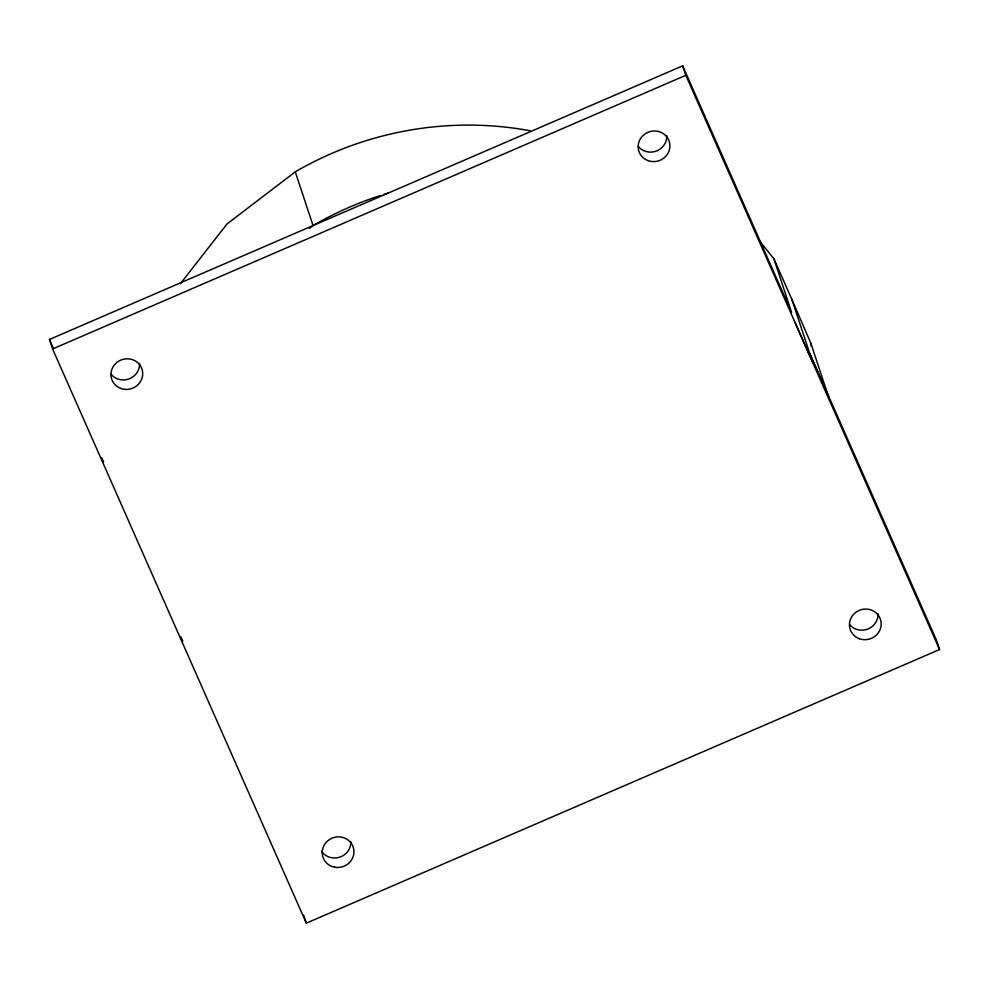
<?xml version="1.0" encoding="UTF-8"?>
<svg xmlns="http://www.w3.org/2000/svg" width="989" height="989" viewBox="0 0 989 989"><rect width="100%" height="100%" fill="white"/><g stroke="black" fill="none" stroke-linecap="round" stroke-linejoin="round"><path stroke-width="1.48" d="M180.27 283.855L227.037 223.971L295.278 171.826A330.623 316.183 -18.3 0 1 530.277 130.795M309.396 228.36L313.056 225.566A330.623 316.183 -18.3 0 1 380.74 195.426M773.855 258.673L791.868 299.42L809.632 353.16L936.41 640.044L939.55 649.538L306.33 923.157L52.59 348.956L49.45 339.462L682.67 65.843L791.633 312.413L773.855 258.673L759.28 240.686M52.59 348.956L685.81 75.325L682.67 65.843M794.773 321.895L812.773 362.642M685.81 75.325L939.55 649.538M49.45 339.462L53.183 347.93M101.78 457.882L103.647 462.11M180.9 636.928L182.767 641.156M791.868 299.42L810.869 343.294L828.634 397.034L809.632 353.16M295.278 171.826L313.056 225.566M303.635 915.023L306.33 923.157M810.869 343.294L811.277 346.335M383.67 194.499A330.623 316.183 -18.3 0 1 388.071 193.152M350.823 841.713A15.948 15.243 -18.3 0 1 339.635 857.203A15.948 15.243 -18.3 0 1 321.512 851.195M139.548 363.458A15.948 15.243 -18.3 0 1 129.225 378.836A15.948 15.243 -18.3 0 1 111.164 374.349M666.759 135.641A15.948 15.243 -18.3 0 1 656.424 151.033A15.948 15.243 -18.3 0 1 638.375 146.533M878.022 613.712A15.948 15.243 -18.3 0 1 867.687 629.103A15.948 15.243 -18.3 0 1 849.638 624.603M120.843 388.442A15.948 15.243 -18.3 0 0 142.564 371.617A15.948 15.243 -18.3 0 0 117.098 362.271A15.948 15.243 -18.3 0 0 120.843 388.442M648.055 160.638A15.948 15.243 -18.3 0 0 669.763 143.801A15.948 15.243 -18.3 0 0 644.296 134.455A15.948 15.243 -18.3 0 0 648.055 160.638M859.317 638.709A15.948 15.243 -18.3 0 0 881.026 621.871A15.948 15.243 -18.3 0 0 855.559 612.537A15.948 15.243 -18.3 0 0 859.317 638.709M334.566 867.205A15.948 15.243 -18.3 0 0 353.258 847.276A15.948 15.243 -18.3 0 0 326.457 842.072A15.948 15.243 -18.3 0 0 334.566 867.205"/></g></svg>
